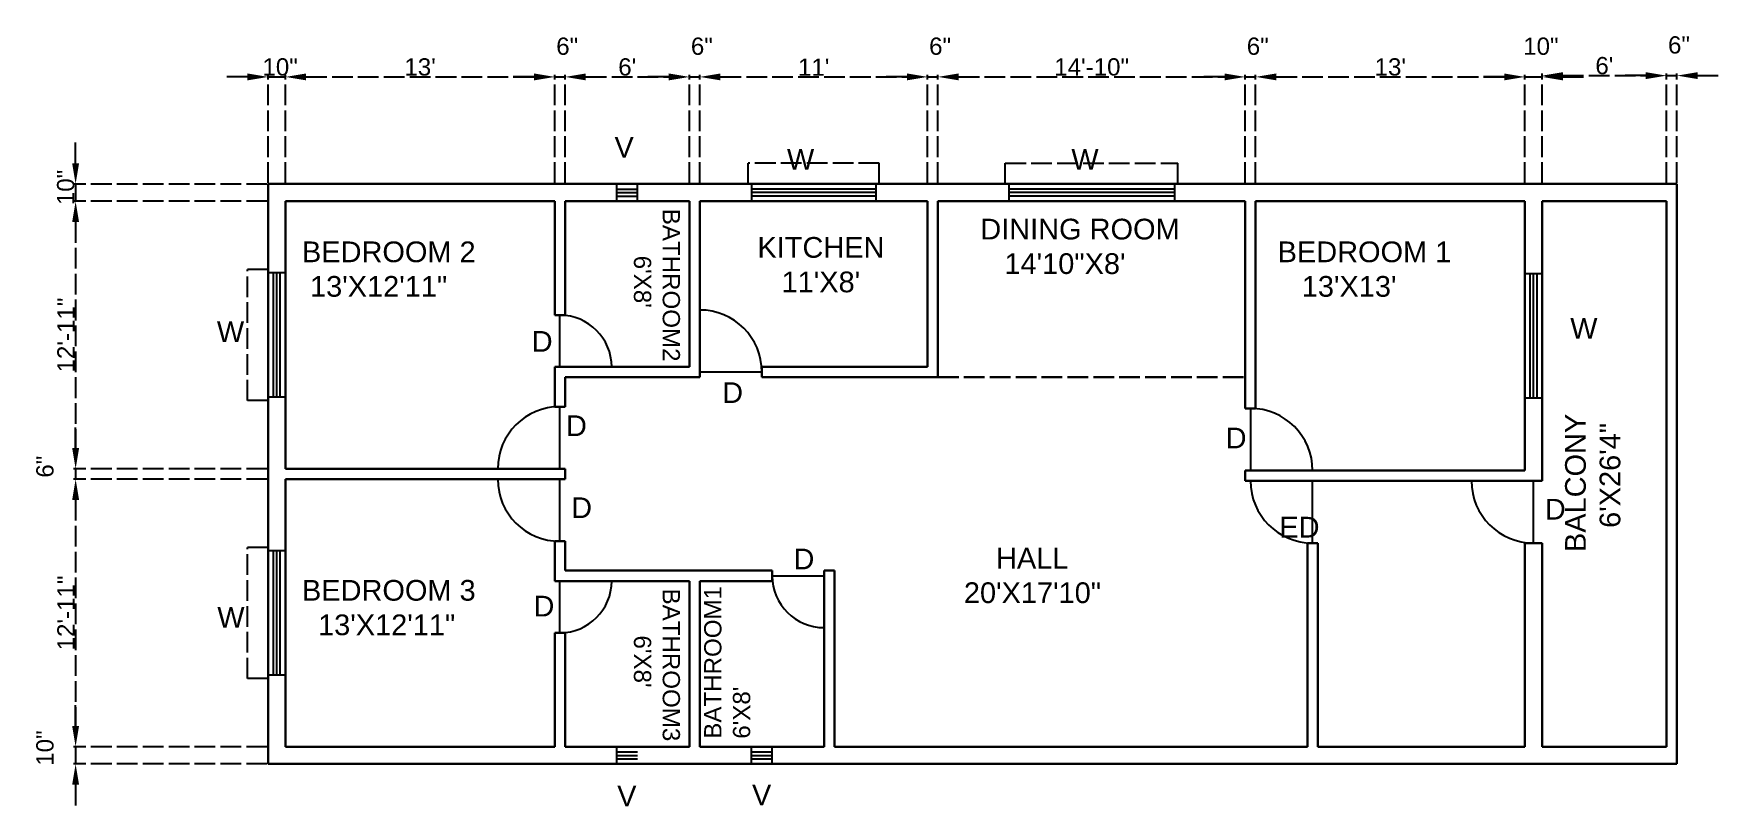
# Model space of a CAD drawing. Header units: inches. Extents: x 459 to 2675, y -557 to -50.
# Drawn here: x 1699 to 2675, y -513 to -65 of the extents above; entities that cross this region are included whole.
import ezdxf

# ---------------------------------------------------------------- set-up
doc = ezdxf.new("R2010")
doc.units = ezdxf.units.IN
doc.linetypes.add('ACAD_ISO02W100', pattern=[15, 12, -3])
for name, color, linetype in [('chajja', 54, 'ACAD_ISO02W100'), ('dimension', 102, 'ACAD_ISO02W100'), ('door', 5, 'Continuous'), ('text', 50, 'ACAD_ISO02W100'), ('window', 1, 'Continuous')]:
    doc.layers.add(name, color=color, linetype=linetype)
doc.layers.add('wall', color=3, linetype='Continuous', lineweight=30)
doc.styles.get("Standard").update_dxf_attribs({"font": 'arial.ttf'})
doc.dimstyles.new('ISO-25', dxfattribs={"dimtxt": 10, "dimasz": 12, "dimexe": 1.25, "dimexo": 0.625, "dimtad": 1, "dimlunit": 3, "dimtxsty": 'Standard', "dimcen": 2.5, "dimadec": 0, "dimazin": 0, "dimtfac": 1, "dimtmove": 0, "dimatfit": 3, "dimfxl": 1, "dimarcsym": 0})

# ---------------------------------------------------------------- blocks, each defined once
blk = doc.blocks.new('*D17')
at = {"layer": 'Defpoints', "color": 0, "transparency": 16777216}
for p in [(2001.21, -90.11), (1845.21, -152.15), (2001.21, -152.15)]:
    blk.add_point(p, dxfattribs=at)
at = {"layer": 'dimension', "color": 0, "lineweight": -2, "transparency": 16777216}
for p, q in [((1845.21, -151.52), (1845.21, -88.86)), ((1857.21, -90.11), (1989.21, -90.11)), ((2001.21, -151.52), (2001.21, -88.86))]:
    blk.add_line(p, q, dxfattribs=at)
at = {"layer": 'dimension', "color": 0, "transparency": 16777216}
for points in [[(1857.21, -88.11), (1857.21, -92.11), (1845.21, -90.11)], [(1989.21, -88.11), (1989.21, -92.11), (2001.21, -90.11)]]:
    blk.add_solid(points, dxfattribs=at)
at = {"layer": 'dimension', "color": 0, "transparency": 16777216, "insert": (1923.21, -84.38), "char_height": 10, "attachment_point": 5}
blk.add_mtext("13'", dxfattribs=at)
blk = doc.blocks.new('*D18')
at = {"layer": 'Defpoints', "color": 0, "transparency": 16777216}
for p in [(2007.21, -90.11), (2001.21, -152.15), (2007.21, -152.15)]:
    blk.add_point(p, dxfattribs=at)
at = {"layer": 'dimension', "color": 0, "lineweight": -2, "transparency": 16777216}
for p, q in [((1989.21, -90.11), (1977.21, -90.11)), ((2001.21, -151.52), (2001.21, -88.86)), ((2001.21, -90.11), (2007.21, -90.11)), ((2007.21, -151.52), (2007.21, -88.86)), ((2019.21, -90.11), (2031.21, -90.11))]:
    blk.add_line(p, q, dxfattribs=at)
at = {"layer": 'dimension', "color": 0, "transparency": 16777216}
for points in [[(1989.21, -88.11), (1989.21, -92.11), (2001.21, -90.11)], [(2019.21, -88.11), (2019.21, -92.11), (2007.21, -90.11)]]:
    blk.add_solid(points, dxfattribs=at)
at = {"layer": 'dimension', "color": 0, "transparency": 16777216, "insert": (2008.43, -72.38), "char_height": 10, "attachment_point": 5}
blk.add_mtext('6"', dxfattribs=at)
blk = doc.blocks.new('*D19')
at = {"layer": 'Defpoints', "color": 0, "transparency": 16777216}
for p in [(2079.21, -90.11), (2007.21, -152.15), (2079.21, -152.15)]:
    blk.add_point(p, dxfattribs=at)
at = {"layer": 'dimension', "color": 0, "lineweight": -2, "transparency": 16777216}
for p, q in [((2007.21, -151.52), (2007.21, -88.86)), ((2019.21, -90.11), (2067.21, -90.11)), ((2079.21, -151.52), (2079.21, -88.86))]:
    blk.add_line(p, q, dxfattribs=at)
at = {"layer": 'dimension', "color": 0, "transparency": 16777216}
for points in [[(2019.21, -88.11), (2019.21, -92.11), (2007.21, -90.11)], [(2067.21, -88.11), (2067.21, -92.11), (2079.21, -90.11)]]:
    blk.add_solid(points, dxfattribs=at)
at = {"layer": 'dimension', "color": 0, "transparency": 16777216, "insert": (2043.21, -84.38), "char_height": 10, "attachment_point": 5}
blk.add_mtext("6'", dxfattribs=at)
blk = doc.blocks.new('*D20')
at = {"layer": 'Defpoints', "color": 0, "transparency": 16777216}
for p in [(2085.21, -90.11), (2079.21, -152.15), (2085.21, -152.15)]:
    blk.add_point(p, dxfattribs=at)
at = {"layer": 'dimension', "color": 0, "lineweight": -2, "transparency": 16777216}
for p, q in [((2067.21, -90.11), (2055.21, -90.11)), ((2079.21, -151.52), (2079.21, -88.86)), ((2079.21, -90.11), (2085.21, -90.11)), ((2085.21, -151.52), (2085.21, -88.86)), ((2097.21, -90.11), (2109.21, -90.11))]:
    blk.add_line(p, q, dxfattribs=at)
at = {"layer": 'dimension', "color": 0, "transparency": 16777216}
for points in [[(2067.21, -88.11), (2067.21, -92.11), (2079.21, -90.11)], [(2097.21, -88.11), (2097.21, -92.11), (2085.21, -90.11)]]:
    blk.add_solid(points, dxfattribs=at)
at = {"layer": 'dimension', "color": 0, "transparency": 16777216, "insert": (2086.43, -72.38), "char_height": 10, "attachment_point": 5}
blk.add_mtext('6"', dxfattribs=at)
blk = doc.blocks.new('*D21')
at = {"layer": 'Defpoints', "color": 0, "transparency": 16777216}
for p in [(2217.21, -90.11), (2085.21, -152.15), (2217.21, -152.15)]:
    blk.add_point(p, dxfattribs=at)
at = {"layer": 'dimension', "color": 0, "lineweight": -2, "transparency": 16777216}
for p, q in [((2085.21, -151.52), (2085.21, -88.86)), ((2097.21, -90.11), (2205.21, -90.11)), ((2217.21, -151.52), (2217.21, -88.86))]:
    blk.add_line(p, q, dxfattribs=at)
at = {"layer": 'dimension', "color": 0, "transparency": 16777216}
for points in [[(2097.21, -88.11), (2097.21, -92.11), (2085.21, -90.11)], [(2205.21, -88.11), (2205.21, -92.11), (2217.21, -90.11)]]:
    blk.add_solid(points, dxfattribs=at)
at = {"layer": 'dimension', "color": 0, "transparency": 16777216, "insert": (2151.21, -84.47), "char_height": 10, "attachment_point": 5}
blk.add_mtext("11'", dxfattribs=at)
blk = doc.blocks.new('*D22')
at = {"layer": 'Defpoints', "color": 0, "transparency": 16777216}
for p in [(2223.21, -90.11), (2217.21, -152.15), (2223.21, -152.15)]:
    blk.add_point(p, dxfattribs=at)
at = {"layer": 'dimension', "color": 0, "lineweight": -2, "transparency": 16777216}
for p, q in [((2205.21, -90.11), (2193.21, -90.11)), ((2217.21, -151.52), (2217.21, -88.86)), ((2217.21, -90.11), (2223.21, -90.11)), ((2223.21, -151.52), (2223.21, -88.86)), ((2235.21, -90.11), (2247.21, -90.11))]:
    blk.add_line(p, q, dxfattribs=at)
at = {"layer": 'dimension', "color": 0, "transparency": 16777216}
for points in [[(2205.21, -88.11), (2205.21, -92.11), (2217.21, -90.11)], [(2235.21, -88.11), (2235.21, -92.11), (2223.21, -90.11)]]:
    blk.add_solid(points, dxfattribs=at)
at = {"layer": 'dimension', "color": 0, "transparency": 16777216, "insert": (2224.43, -72.38), "char_height": 10, "attachment_point": 5}
blk.add_mtext('6"', dxfattribs=at)
blk = doc.blocks.new('*D23')
at = {"layer": 'Defpoints', "color": 0, "transparency": 16777216}
for p in [(2401.21, -90.11), (2223.21, -152.15), (2401.21, -152.15)]:
    blk.add_point(p, dxfattribs=at)
at = {"layer": 'dimension', "color": 0, "lineweight": -2, "transparency": 16777216}
for p, q in [((2223.21, -151.52), (2223.21, -88.86)), ((2235.21, -90.11), (2389.21, -90.11)), ((2401.21, -151.52), (2401.21, -88.86))]:
    blk.add_line(p, q, dxfattribs=at)
at = {"layer": 'dimension', "color": 0, "transparency": 16777216}
for points in [[(2235.21, -88.11), (2235.21, -92.11), (2223.21, -90.11)], [(2389.21, -88.11), (2389.21, -92.11), (2401.21, -90.11)]]:
    blk.add_solid(points, dxfattribs=at)
at = {"layer": 'dimension', "color": 0, "transparency": 16777216, "insert": (2312.21, -84.38), "char_height": 10, "attachment_point": 5}
blk.add_mtext('14\'-10"', dxfattribs=at)
blk = doc.blocks.new('*D24')
at = {"layer": 'Defpoints', "color": 0, "transparency": 16777216}
for p in [(2407.21, -90.11), (2401.21, -152.15), (2407.21, -152.15)]:
    blk.add_point(p, dxfattribs=at)
at = {"layer": 'dimension', "color": 0, "lineweight": -2, "transparency": 16777216}
for p, q in [((2389.21, -90.11), (2377.21, -90.11)), ((2401.21, -151.52), (2401.21, -88.86)), ((2401.21, -90.11), (2407.21, -90.11)), ((2407.21, -151.52), (2407.21, -88.86)), ((2419.21, -90.11), (2431.21, -90.11))]:
    blk.add_line(p, q, dxfattribs=at)
at = {"layer": 'dimension', "color": 0, "transparency": 16777216}
for points in [[(2389.21, -88.11), (2389.21, -92.11), (2401.21, -90.11)], [(2419.21, -88.11), (2419.21, -92.11), (2407.21, -90.11)]]:
    blk.add_solid(points, dxfattribs=at)
at = {"layer": 'dimension', "color": 0, "transparency": 16777216, "insert": (2408.43, -72.38), "char_height": 10, "attachment_point": 5}
blk.add_mtext('6"', dxfattribs=at)
blk = doc.blocks.new('*D25')
at = {"layer": 'Defpoints', "color": 0, "transparency": 16777216}
for p in [(2563.21, -90.11), (2407.21, -152.15), (2563.21, -152.15)]:
    blk.add_point(p, dxfattribs=at)
at = {"layer": 'dimension', "color": 0, "lineweight": -2, "transparency": 16777216}
for p, q in [((2407.21, -151.52), (2407.21, -88.86)), ((2419.21, -90.11), (2551.21, -90.11)), ((2563.21, -151.52), (2563.21, -88.86))]:
    blk.add_line(p, q, dxfattribs=at)
at = {"layer": 'dimension', "color": 0, "transparency": 16777216}
for points in [[(2419.21, -88.11), (2419.21, -92.11), (2407.21, -90.11)], [(2551.21, -88.11), (2551.21, -92.11), (2563.21, -90.11)]]:
    blk.add_solid(points, dxfattribs=at)
at = {"layer": 'dimension', "color": 0, "transparency": 16777216, "insert": (2485.21, -84.38), "char_height": 10, "attachment_point": 5}
blk.add_mtext("13'", dxfattribs=at)
blk = doc.blocks.new('*D29')
at = {"layer": 'Defpoints', "color": 0, "transparency": 16777216}
for p in [(2573.21, -90.11), (2563.21, -152.15), (2573.21, -152.15)]:
    blk.add_point(p, dxfattribs=at)
at = {"layer": 'dimension', "color": 0, "lineweight": -2, "transparency": 16777216}
for p, q in [((2551.21, -90.11), (2539.21, -90.11)), ((2563.21, -151.52), (2563.21, -88.86)), ((2563.21, -90.11), (2573.21, -90.11)), ((2573.21, -151.52), (2573.21, -88.86)), ((2585.21, -90.11), (2597.21, -90.11))]:
    blk.add_line(p, q, dxfattribs=at)
at = {"layer": 'dimension', "color": 0, "transparency": 16777216}
for points in [[(2551.21, -88.11), (2551.21, -92.11), (2563.21, -90.11)], [(2585.21, -88.11), (2585.21, -92.11), (2573.21, -90.11)]]:
    blk.add_solid(points, dxfattribs=at)
at = {"layer": 'dimension', "color": 0, "transparency": 16777216, "insert": (2572.43, -72.38), "char_height": 10, "attachment_point": 5}
blk.add_mtext('10"', dxfattribs=at)
blk = doc.blocks.new('*D30')
at = {"layer": 'Defpoints', "color": 0, "transparency": 16777216}
for p in [(1845.21, -90.11), (1835.21, -152.15), (1845.21, -152.15)]:
    blk.add_point(p, dxfattribs=at)
at = {"layer": 'dimension', "color": 0, "lineweight": -2, "transparency": 16777216}
for p, q in [((1823.21, -90.11), (1811.21, -90.11)), ((1835.21, -151.52), (1835.21, -88.86)), ((1835.21, -90.11), (1845.21, -90.11)), ((1845.21, -151.52), (1845.21, -88.86)), ((1857.21, -90.11), (1869.21, -90.11))]:
    blk.add_line(p, q, dxfattribs=at)
at = {"layer": 'dimension', "color": 0, "transparency": 16777216}
for points in [[(1823.21, -88.11), (1823.21, -92.11), (1835.21, -90.11)], [(1857.21, -88.11), (1857.21, -92.11), (1845.21, -90.11)]]:
    blk.add_solid(points, dxfattribs=at)
at = {"layer": 'dimension', "color": 0, "transparency": 16777216, "insert": (1842.14, -84.38), "char_height": 10, "attachment_point": 5}
blk.add_mtext('10"', dxfattribs=at)
blk = doc.blocks.new('*D31')
at = {"layer": 'Defpoints', "color": 0, "transparency": 16777216}
for p in [(1835.21, -152.15), (1723.68, -162.15), (1835.21, -162.15)]:
    blk.add_point(p, dxfattribs=at)
at = {"layer": 'dimension', "color": 0, "lineweight": -2, "transparency": 16777216}
for p, q in [((1723.68, -140.15), (1723.68, -128.15)), ((1834.58, -152.15), (1722.43, -152.15)), ((1723.68, -152.15), (1723.68, -162.15)), ((1834.58, -162.15), (1722.43, -162.15)), ((1723.68, -174.15), (1723.68, -186.15))]:
    blk.add_line(p, q, dxfattribs=at)
at = {"layer": 'dimension', "color": 0, "transparency": 16777216}
for points in [[(1721.68, -140.15), (1725.68, -140.15), (1723.68, -152.15)], [(1721.68, -174.15), (1725.68, -174.15), (1723.68, -162.15)]]:
    blk.add_solid(points, dxfattribs=at)
at = {"layer": 'dimension', "color": 0, "transparency": 16777216, "insert": (1717.95, -154.15), "char_height": 10, "attachment_point": 5, "rotation": 90}
blk.add_mtext('10"', dxfattribs=at)
blk = doc.blocks.new('*D26')
at = {"layer": 'Defpoints', "color": 0, "transparency": 16777216}
for p in [(1835.21, -162.15), (1723.68, -317.15), (1835.21, -317.15)]:
    blk.add_point(p, dxfattribs=at)
at = {"layer": 'dimension', "color": 0, "lineweight": -2, "transparency": 16777216}
for p, q in [((1834.58, -162.15), (1722.43, -162.15)), ((1723.68, -174.15), (1723.68, -305.15)), ((1834.58, -317.15), (1722.43, -317.15))]:
    blk.add_line(p, q, dxfattribs=at)
at = {"layer": 'dimension', "color": 0, "transparency": 16777216}
for points in [[(1721.68, -174.15), (1725.68, -174.15), (1723.68, -162.15)], [(1721.68, -305.15), (1725.68, -305.15), (1723.68, -317.15)]]:
    blk.add_solid(points, dxfattribs=at)
at = {"layer": 'dimension', "color": 0, "transparency": 16777216, "insert": (1718.04, -239.65), "char_height": 10, "attachment_point": 5, "rotation": 90}
blk.add_mtext('12\'-11"', dxfattribs=at)
blk = doc.blocks.new('*D27')
at = {"layer": 'Defpoints', "color": 0, "transparency": 16777216}
for p in [(1835.21, -317.15), (1723.68, -323.15), (1835.21, -323.15)]:
    blk.add_point(p, dxfattribs=at)
at = {"layer": 'dimension', "color": 0, "lineweight": -2, "transparency": 16777216}
for p, q in [((1723.68, -305.15), (1723.68, -293.15)), ((1834.58, -317.15), (1722.43, -317.15)), ((1723.68, -317.15), (1723.68, -323.15)), ((1834.58, -323.15), (1722.43, -323.15)), ((1723.68, -335.15), (1723.68, -347.15))]:
    blk.add_line(p, q, dxfattribs=at)
at = {"layer": 'dimension', "color": 0, "transparency": 16777216}
for points in [[(1721.68, -305.15), (1725.68, -305.15), (1723.68, -317.15)], [(1721.68, -335.15), (1725.68, -335.15), (1723.68, -323.15)]]:
    blk.add_solid(points, dxfattribs=at)
at = {"layer": 'dimension', "color": 0, "transparency": 16777216, "insert": (1705.95, -315.92), "char_height": 10, "attachment_point": 5, "rotation": 90}
blk.add_mtext('6"', dxfattribs=at)
blk = doc.blocks.new('*D28')
at = {"layer": 'Defpoints', "color": 0, "transparency": 16777216}
for p in [(1835.21, -323.15), (1723.68, -478.15), (1835.21, -478.15)]:
    blk.add_point(p, dxfattribs=at)
at = {"layer": 'dimension', "color": 0, "lineweight": -2, "transparency": 16777216}
for p, q in [((1834.58, -323.15), (1722.43, -323.15)), ((1723.68, -335.15), (1723.68, -466.15)), ((1834.58, -478.15), (1722.43, -478.15))]:
    blk.add_line(p, q, dxfattribs=at)
at = {"layer": 'dimension', "color": 0, "transparency": 16777216}
for points in [[(1721.68, -335.15), (1725.68, -335.15), (1723.68, -323.15)], [(1721.68, -466.15), (1725.68, -466.15), (1723.68, -478.15)]]:
    blk.add_solid(points, dxfattribs=at)
at = {"layer": 'dimension', "color": 0, "transparency": 16777216, "insert": (1718.04, -400.65), "char_height": 10, "attachment_point": 5, "rotation": 90}
blk.add_mtext('12\'-11"', dxfattribs=at)
blk = doc.blocks.new('*D32')
at = {"layer": 'Defpoints', "color": 0, "transparency": 16777216}
for p in [(1835.21, -478.15), (1723.68, -488.15), (1835.21, -488.15)]:
    blk.add_point(p, dxfattribs=at)
at = {"layer": 'dimension', "color": 0, "lineweight": -2, "transparency": 16777216}
for p, q in [((1723.68, -466.15), (1723.68, -454.15)), ((1834.58, -478.15), (1722.43, -478.15)), ((1723.68, -478.15), (1723.68, -488.15)), ((1834.58, -488.15), (1722.43, -488.15)), ((1723.68, -500.15), (1723.68, -512.15))]:
    blk.add_line(p, q, dxfattribs=at)
at = {"layer": 'dimension', "color": 0, "transparency": 16777216}
for points in [[(1721.68, -466.15), (1725.68, -466.15), (1723.68, -478.15)], [(1721.68, -500.15), (1725.68, -500.15), (1723.68, -488.15)]]:
    blk.add_solid(points, dxfattribs=at)
at = {"layer": 'dimension', "color": 0, "transparency": 16777216, "insert": (1705.95, -478.92), "char_height": 10, "attachment_point": 5, "rotation": 90}
blk.add_mtext('10"', dxfattribs=at)
blk = doc.blocks.new('*D33')
at = {"layer": 'Defpoints', "color": 0, "transparency": 16777216}
for p in [(2645.21, -89.36), (2573.21, -152.15), (2645.21, -152.15)]:
    blk.add_point(p, dxfattribs=at)
at = {"layer": 'dimension', "color": 0, "lineweight": -2, "transparency": 16777216}
for p, q in [((2573.21, -151.52), (2573.21, -88.11)), ((2585.21, -89.36), (2633.21, -89.36)), ((2645.21, -151.52), (2645.21, -88.11))]:
    blk.add_line(p, q, dxfattribs=at)
at = {"layer": 'dimension', "color": 0, "transparency": 16777216}
for points in [[(2585.21, -87.36), (2585.21, -91.36), (2573.21, -89.36)], [(2633.21, -87.36), (2633.21, -91.36), (2645.21, -89.36)]]:
    blk.add_solid(points, dxfattribs=at)
at = {"layer": 'dimension', "color": 0, "transparency": 16777216, "insert": (2609.21, -83.63), "char_height": 10, "attachment_point": 5}
blk.add_mtext("6'", dxfattribs=at)
blk = doc.blocks.new('*D34')
at = {"layer": 'Defpoints', "color": 0, "transparency": 16777216}
for p in [(2651.21, -89.36), (2645.21, -152.15), (2651.21, -152.15)]:
    blk.add_point(p, dxfattribs=at)
at = {"layer": 'dimension', "color": 0, "lineweight": -2, "transparency": 16777216}
for p, q in [((2633.21, -89.36), (2621.21, -89.36)), ((2645.21, -151.52), (2645.21, -88.11)), ((2645.21, -89.36), (2651.21, -89.36)), ((2651.21, -151.52), (2651.21, -88.11)), ((2663.21, -89.36), (2675.21, -89.36))]:
    blk.add_line(p, q, dxfattribs=at)
at = {"layer": 'dimension', "color": 0, "transparency": 16777216}
for points in [[(2633.21, -87.36), (2633.21, -91.36), (2645.21, -89.36)], [(2663.21, -87.36), (2663.21, -91.36), (2651.21, -89.36)]]:
    blk.add_solid(points, dxfattribs=at)
at = {"layer": 'dimension', "color": 0, "transparency": 16777216, "insert": (2652.43, -71.63), "char_height": 10, "attachment_point": 5}
blk.add_mtext('6"', dxfattribs=at)

msp = doc.modelspace()

# ---------------------------------------------------------------- linework, layer by layer
at = {"layer": 'chajja'}
for p, q in [((2113.207, -152.148), (2113.207, -140.148)), ((2189.207, -140.148), (2113.207, -140.148)), ((2189.207, -152.148), (2189.207, -140.148)), ((2262.207, -152.148), (2262.207, -140.148)), ((2262.207, -140.148), (2362.207, -140.148)), ((2362.207, -152.148), (2362.207, -140.148)), ((1835.207, -201.648), (1823.207, -201.648)), ((1823.207, -277.648), (1823.207, -201.648)), ((1835.207, -277.648), (1823.207, -277.648)), ((1835.207, -362.648), (1823.207, -362.648)), ((1823.207, -438.648), (1823.207, -362.648)), ((1835.207, -438.648), (1823.207, -438.648))]:
    msp.add_line(p, q, dxfattribs=at)
at = {"layer": 'door'}
for p, q in [((2004.207, -258.148), (2004.207, -228.148)), ((2085.207, -261.148), (2085.207, -225.148)), ((2004.207, -258.148), (2034.207, -258.148)), ((2121.207, -261.148), (2085.207, -261.148)), ((2004.207, -317.148), (2004.207, -281.148)), ((2404.207, -282.148), (2404.207, -318.148)), ((2004.207, -317.148), (1968.207, -317.148)), ((2404.207, -318.148), (2440.207, -318.148)), ((2004.207, -323.148), (1968.207, -323.148)), ((2004.207, -359.148), (2004.207, -323.148)), ((2440.207, -324.148), (2404.207, -324.148)), ((2440.207, -360.148), (2440.207, -324.148)), ((2568.207, -324.148), (2532.207, -324.148)), ((2568.207, -360.148), (2568.207, -324.148)), ((2127.207, -379.148), (2157.207, -379.148)), ((2157.207, -379.148), (2157.207, -409.148)), ((2004.207, -412.148), (2004.207, -382.148)), ((2004.207, -382.148), (2034.207, -382.148))]:
    msp.add_line(p, q, dxfattribs=at)
for centre, radius, start, end in [((2004.207, -258.148), 30, 0, 90), ((2085.207, -261.148), 36, 0, 90), ((2004.207, -317.148), 36, 90, 180), ((2404.207, -318.148), 36, 0, 90), ((2004.207, -323.148), 36, 180, 270), ((2440.207, -324.148), 36, 180, 270), ((2568.207, -324.148), 36, 180, 270), ((2157.207, -379.148), 30, 180, 270), ((2004.207, -382.148), 30, 270, 0)]:
    msp.add_arc(centre, radius, start, end, dxfattribs=at)
at = {"layer": 'wall'}
for p, q in [((1835.207, -488.148), (1835.207, -152.148)), ((1835.207, -152.148), (2573.207, -152.148)), ((2573.207, -152.148), (2651.207, -152.148)), ((2651.207, -152.148), (2651.207, -324.148)), ((1845.207, -317.148), (1845.207, -162.148)), ((1845.207, -162.148), (2001.207, -162.148)), ((2001.207, -228.148), (2001.207, -162.148)), ((2007.207, -228.148), (2007.207, -162.148)), ((2007.207, -162.148), (2079.207, -162.148)), ((2079.207, -258.148), (2079.207, -162.148)), ((2085.207, -258.148), (2085.207, -162.148)), ((2085.207, -162.148), (2217.207, -162.148)), ((2217.207, -258.148), (2217.207, -162.148)), ((2223.207, -264.148), (2223.207, -162.148)), ((2223.207, -162.148), (2401.207, -162.148)), ((2401.207, -162.148), (2401.207, -282.148)), ((2407.207, -162.148), (2407.207, -282.148)), ((2407.207, -162.148), (2563.207, -162.148)), ((2563.207, -162.148), (2563.207, -318.148)), ((2573.207, -162.148), (2573.207, -324.148)), ((2573.207, -162.148), (2645.207, -162.148)), ((2645.207, -162.148), (2645.207, -324.148)), ((2007.207, -228.148), (2001.207, -228.148)), ((2001.207, -281.148), (2001.207, -258.148)), ((2007.207, -258.148), (2001.207, -258.148)), ((2007.207, -258.148), (2079.207, -258.148)), ((2085.207, -258.148), (2085.207, -264.148)), ((2121.207, -258.148), (2217.207, -258.148)), ((2121.207, -258.148), (2121.207, -264.148)), ((2007.207, -281.148), (2007.207, -264.148)), ((2007.207, -264.148), (2085.207, -264.148)), ((2121.207, -264.148), (2223.207, -264.148)), ((2001.207, -281.148), (2007.207, -281.148)), ((2407.207, -282.148), (2401.207, -282.148)), ((2001.207, -317.148), (1845.207, -317.148)), ((2001.207, -317.148), (2007.207, -317.148)), ((2007.207, -323.148), (2007.207, -317.148)), ((2401.207, -318.148), (2401.207, -324.148)), ((2407.207, -318.148), (2401.207, -318.148)), ((2407.207, -318.148), (2563.207, -318.148)), ((1845.207, -478.148), (1845.207, -323.148)), ((2001.207, -323.148), (1845.207, -323.148)), ((2001.207, -323.148), (2007.207, -323.148)), ((2401.207, -324.148), (2563.207, -324.148)), ((2563.207, -324.148), (2573.207, -324.148)), ((2645.207, -478.148), (2645.207, -324.148)), ((2651.207, -488.148), (2651.207, -324.148)), ((2001.207, -382.148), (2001.207, -359.148)), ((2001.207, -359.148), (2007.207, -359.148)), ((2007.207, -376.148), (2007.207, -359.148)), ((2443.207, -360.148), (2437.207, -360.148)), ((2437.207, -360.148), (2437.207, -414.148)), ((2563.207, -478.148), (2563.207, -360.148)), ((2563.207, -360.148), (2573.207, -360.148)), ((2573.207, -442.148), (2573.207, -360.148)), ((2085.207, -376.148), (2007.207, -376.148)), ((2085.207, -376.148), (2127.207, -376.148)), ((2127.207, -382.148), (2127.207, -376.148)), ((2157.207, -376.148), (2163.207, -376.148)), ((2157.207, -382.148), (2157.207, -376.148)), ((2163.207, -478.148), (2163.207, -376.148)), ((2007.207, -382.148), (2001.207, -382.148)), ((2079.207, -382.148), (2007.207, -382.148)), ((2079.207, -478.148), (2079.207, -382.148)), ((2085.207, -478.148), (2085.207, -382.148)), ((2085.207, -382.148), (2127.207, -382.148)), ((2157.207, -478.148), (2157.207, -382.148)), ((2443.207, -408.148), (2443.207, -478.148)), ((2001.207, -478.148), (2001.207, -412.148)), ((2007.207, -412.148), (2001.207, -412.148)), ((2007.207, -478.148), (2007.207, -412.148)), ((2437.207, -414.148), (2437.207, -478.148)), ((2573.207, -442.148), (2573.207, -478.148)), ((2001.207, -478.148), (1845.207, -478.148)), ((2079.207, -478.148), (2007.207, -478.148)), ((2157.207, -478.148), (2085.207, -478.148)), ((2437.207, -478.148), (2163.207, -478.148)), ((2563.207, -478.148), (2443.207, -478.148)), ((2645.207, -478.148), (2573.207, -478.148)), ((2573.207, -488.148), (1835.207, -488.148)), ((2573.207, -488.148), (2651.207, -488.148))]:
    msp.add_line(p, q, dxfattribs=at)
at = {"layer": 'wall', "linetype": 'ACAD_ISO02W100'}
msp.add_line((2223.207, -264.148), (2401.207, -264.148), dxfattribs=at)
at = {"layer": 'wall'}
for points in [[(2437.207, -360.148), (2437.207, -360.956)], [(2443.207, -360.148), (2443.207, -408.148)]]:
    msp.add_lwpolyline(points, dxfattribs=at)
at = {"layer": 'window'}
for p, q in [((2037.207, -162.148), (2037.207, -152.148)), ((2037.207, -155.148), (2049.207, -155.148)), ((2049.207, -162.148), (2049.207, -152.148)), ((2115.207, -152.148), (2115.207, -162.148)), ((2187.207, -155.148), (2115.207, -155.148)), ((2187.207, -152.148), (2187.207, -162.148)), ((2264.207, -152.148), (2264.207, -162.148)), ((2360.207, -155.148), (2264.207, -155.148)), ((2360.207, -152.148), (2360.207, -162.148)), ((2037.207, -157.148), (2049.207, -157.148)), ((2037.207, -159.148), (2049.207, -159.148)), ((2187.207, -157.148), (2115.207, -157.148)), ((2187.207, -159.148), (2115.207, -159.148)), ((2360.207, -157.148), (2264.207, -157.148)), ((2360.207, -159.148), (2264.207, -159.148)), ((1845.207, -203.648), (1835.207, -203.648)), ((1838.207, -275.648), (1838.207, -203.648)), ((1840.207, -275.648), (1840.207, -203.648)), ((1842.207, -275.648), (1842.207, -203.648)), ((2573.207, -204.148), (2563.207, -204.148)), ((2566.207, -276.148), (2566.207, -204.148)), ((2568.207, -276.148), (2568.207, -204.148)), ((2570.207, -276.148), (2570.207, -204.148)), ((1845.207, -275.648), (1835.207, -275.648)), ((2573.207, -276.148), (2563.207, -276.148)), ((1845.207, -364.648), (1835.207, -364.648)), ((1838.207, -436.648), (1838.207, -364.648)), ((1840.207, -436.648), (1840.207, -364.648)), ((1842.207, -436.648), (1842.207, -364.648)), ((1845.207, -436.648), (1835.207, -436.648)), ((2037.207, -488.148), (2037.207, -478.148)), ((2115.207, -488.148), (2115.207, -478.148)), ((2127.207, -488.148), (2127.207, -478.148)), ((2037.207, -481.148), (2049.207, -481.148)), ((2037.207, -483.148), (2049.207, -483.148)), ((2037.207, -485.148), (2049.207, -485.148)), ((2115.207, -481.148), (2127.207, -481.148)), ((2115.207, -483.148), (2127.207, -483.148)), ((2115.207, -485.148), (2127.207, -485.148))]:
    msp.add_line(p, q, dxfattribs=at)

# ---------------------------------------------------------------- texts
at = {"layer": 'text', "char_height": 12}
for s, insert, attachment_point in [('V', (2035.83, -124.847), 1), ('W', (2135.706, -131.822), 1), ('W', (2300.434, -131.822), 1), ('DINING ROOM\\P   14\'10"X8\'', (2247.727, -172.274), 1), ('BEDROOM 2\\P 13\'X12\'11"', (1854.808, -185.448), 1), ("KITCHEN\\P   11'X8'", (2118.622, -182.872), 1), ("BEDROOM 1\\P   13'X13'", (2419.956, -185.448), 1), ('W', (1805.498, -231.698), 1), ('W', (2589.423, -229.69), 1), ('D', (1987.873, -237.328), 1), ('D', (2098.183, -267.017), 1), ('D', (2007.713, -286.185), 1), ('D', (2389.837, -293.294), 1), ('D', (2010.713, -333.685), 1), ('D', (2574.723, -346.548), 7), ('ED', (2420.952, -344.956), 1), ('D', (2139.5, -363.398), 1), ('    HALL\\P20\'X17\'10"', (2238.204, -362.911), 1), ('BEDROOM 3\\P  13\'X12\'11"', (1854.808, -381.535), 1), ('W', (1805.726, -397.154), 1), ('D', (1988.905, -390.686), 1), ('V', (2037.397, -500.667), 1), ('V', (2115.469, -500.105), 1)]:
    msp.add_mtext_dynamic_manual_height_columns(s, width=135.84158, gutter_width=12.5, heights=[0], dxfattribs=dict(at, insert=insert, attachment_point=attachment_point))
at = {"layer": 'text', "attachment_point": 1}
for s, insert, char_height, rotation in [("BATHROOM2\\P       6'X8'", (2073.746, -166.523), 10, 270), ('BALCONY\\P   6\'X26\'4"', (2586.454, -365.358), 12, 90), ("BATHROOM3\\P       6'X8'", (2073.746, -386.523), 10, 270), ("BATHROOM1\\P6'X8'", (2087.758, -473.508), 10, 90)]:
    msp.add_mtext_dynamic_manual_height_columns(s, width=135.84158, gutter_width=12.5, heights=[0], dxfattribs=dict(at, insert=insert, char_height=char_height, rotation=rotation))

# ---------------------------------------------------------------- dimensions: what is measured, and where the dimension line sits
at = {"layer": 'dimension'}
for base, p1, p2, picture, middle in [((2007.207, -90.115), (2001.207, -152.148), (2007.207, -152.148), '*D18', (2008.432, -72.384)), ((2085.207, -90.115), (2079.207, -152.148), (2085.207, -152.148), '*D20', (2086.432, -72.384)), ((2223.207, -90.115), (2217.207, -152.148), (2223.207, -152.148), '*D22', (2224.432, -72.384)), ((2407.207, -90.115), (2401.207, -152.148), (2407.207, -152.148), '*D24', (2408.432, -72.384)), ((2573.207, -90.115), (2563.207, -152.148), (2573.207, -152.148), '*D29', (2572.432, -72.384)), ((2651.207, -89.363), (2645.207, -152.148), (2651.207, -152.148), '*D34', (2652.432, -71.632)), ((2079.207, -90.115), (2007.207, -152.148), (2079.207, -152.148), '*D19', (2043.207, -84.384)), ((2217.207, -90.115), (2085.207, -152.148), (2217.207, -152.148), '*D21', (2151.207, -84.469)), ((2401.207, -90.115), (2223.207, -152.148), (2401.207, -152.148), '*D23', (2312.207, -84.384)), ((2563.207, -90.115), (2407.207, -152.148), (2563.207, -152.148), '*D25', (2485.207, -84.381))]:
    dim = msp.add_linear_dim(base=base, p1=p1, p2=p2, dimstyle='ISO-25', override={"dimtmove": 1}, dxfattribs=at)
    dim.commit()
    dim.dimension.update_dxf_attribs({"geometry": picture, "text_midpoint": middle})
dim = msp.add_linear_dim(base=(1845.207, -90.115), p1=(1835.207, -152.148), p2=(1845.207, -152.148), dimstyle='ISO-25', override={"dimtmove": 2}, dxfattribs=at)
dim.commit()
dim.dimension.update_dxf_attribs({"geometry": '*D30', "text_midpoint": (1842.141, -84.384), "dimtype": 160})
for base, p1, p2, picture, middle in [((2001.207, -90.115), (1845.207, -152.148), (2001.207, -152.148), '*D17', (1923.207, -84.381)), ((2645.207, -89.363), (2573.207, -152.148), (2645.207, -152.148), '*D33', (2609.207, -83.632))]:
    dim = msp.add_linear_dim(base=base, p1=p1, p2=p2, dimstyle='ISO-25', dxfattribs=at)
    dim.commit()
    dim.dimension.update_dxf_attribs({"geometry": picture, "text_midpoint": middle})
dim = msp.add_linear_dim(base=(1723.683, -162.148), p1=(1835.207, -152.148), p2=(1835.207, -162.148), angle=90, dimstyle='ISO-25', override={"dimtmove": 2}, dxfattribs=at)
dim.commit()
dim.dimension.update_dxf_attribs({"geometry": '*D31', "text_midpoint": (1717.952, -154.151), "dimtype": 160})
for base, p1, p2, picture, middle in [((1723.683, -317.148), (1835.207, -162.148), (1835.207, -317.148), '*D26', (1718.037, -239.648)), ((1723.683, -323.148), (1835.207, -317.148), (1835.207, -323.148), '*D27', (1705.952, -315.923)), ((1723.683, -478.148), (1835.207, -323.148), (1835.207, -478.148), '*D28', (1718.037, -400.648)), ((1723.683, -488.148), (1835.207, -478.148), (1835.207, -488.148), '*D32', (1705.952, -478.923))]:
    dim = msp.add_linear_dim(base=base, p1=p1, p2=p2, angle=90, dimstyle='ISO-25', override={"dimtmove": 1}, dxfattribs=at)
    dim.commit()
    dim.dimension.update_dxf_attribs({"geometry": picture, "text_midpoint": middle})

doc.saveas('drawing.dxf')
